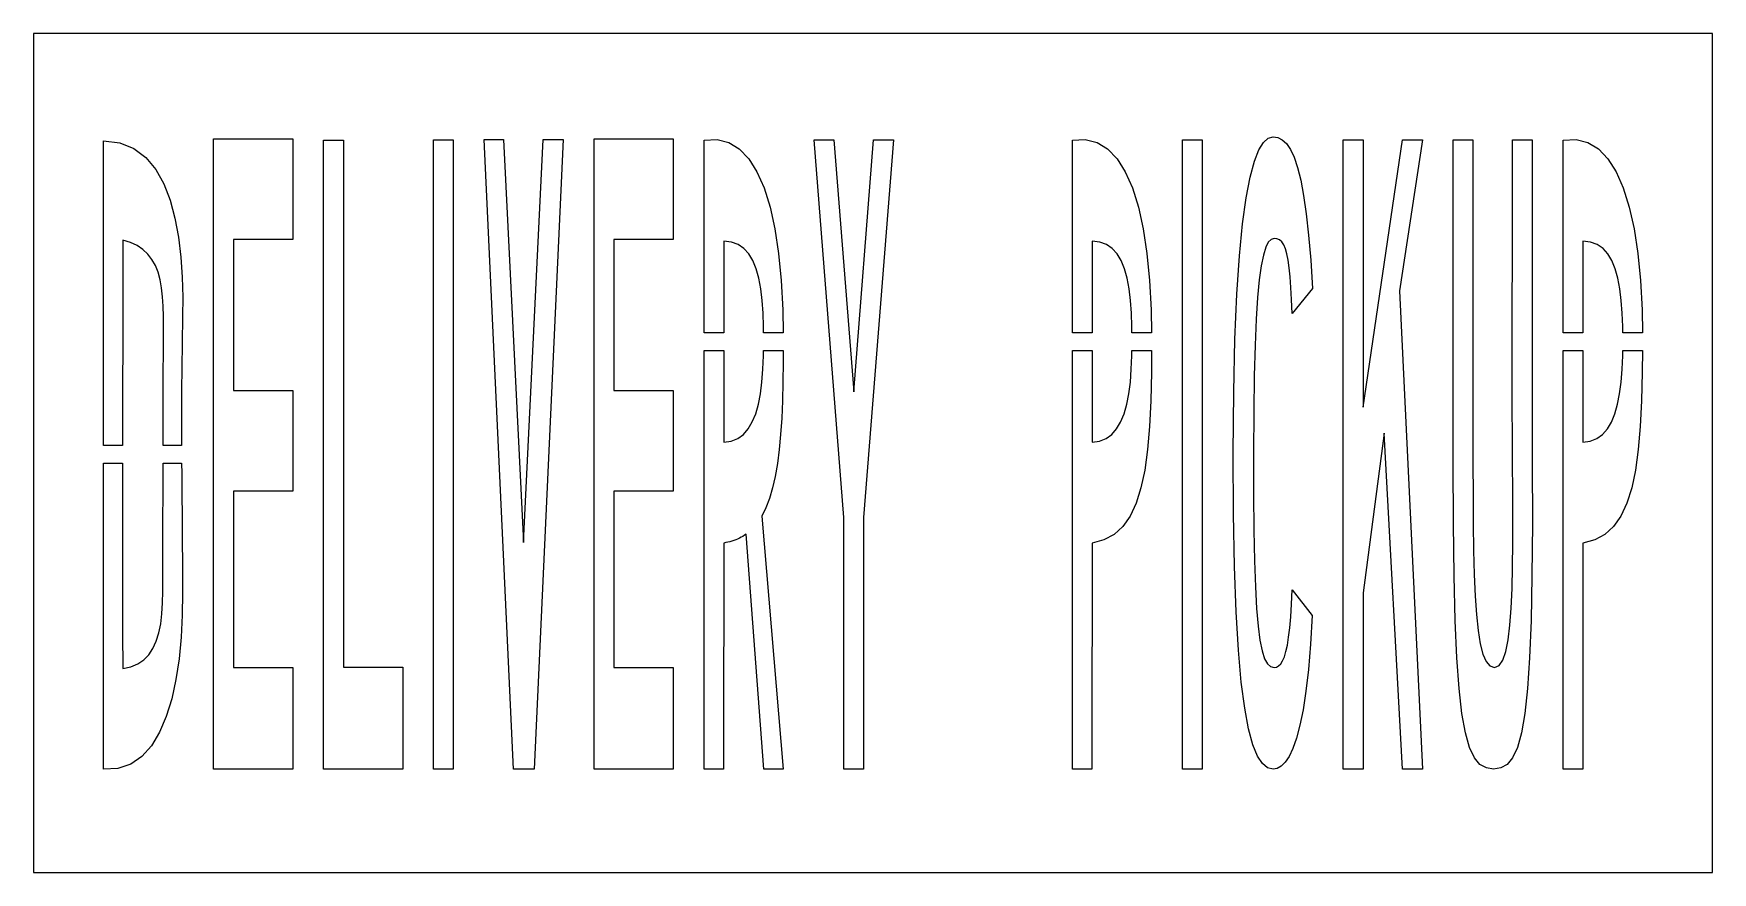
# Model space of a CAD drawing. Extents: x 0 to 72, y 0 to 36.
import ezdxf

# ---------------------------------------------------------------- set-up
doc = ezdxf.new("R2010")
doc.units = 0
doc.layers.add('CUT', color=7, linetype='Continuous')
doc.layers.add('OUTSIDE', color=1, linetype='Continuous')

msp = doc.modelspace()

# ---------------------------------------------------------------- linework, layer by layer
at = {"layer": 'CUT'}
for points in [[(6.3131, 26.4078), (6.3725, 25.5438), (6.3958, 24.6879), (6.3915, 23.859), (6.3703, 22.7115), (6.3555, 21.6612), (6.347, 20.6838), (6.3428, 19.7604), (6.3428, 18.8721), (6.3441, 18.3193), (5.5558, 18.3193), (5.5567, 18.8586), (5.5609, 20.1438), (5.563, 21.348), (5.5651, 22.4091), (5.5673, 23.2677), (5.5673, 23.8644), (5.5588, 24.2991), (5.5355, 24.7041), (5.491, 25.0821), (5.4274, 25.4331), (5.3384, 25.7544), (5.2219, 26.046), (5.0757, 26.3052), (4.8998, 26.5347), (4.6879, 26.7345), (4.4421, 26.8992), (4.154, 27.0288), (3.8255, 27.1287), (3.8255, 25.5978), (3.8234, 24.0669), (3.8213, 22.536), (3.8192, 21.0051), (3.817, 19.4742), (3.8154, 18.3193), (3.0013, 18.3193), (3.0013, 20.1627), (3.0013, 22.4091), (3.0013, 24.6555), (3.0013, 26.9019), (3.0013, 29.1483), (3.0013, 31.3947), (3.7026, 31.3137), (4.3044, 31.068), (4.8129, 30.6792), (5.2367, 30.1689), (5.58, 29.5533), (5.8533, 28.8486), (6.061, 28.0791), (6.2135, 27.2583)], [(11.1125, 20.6784), (11.1125, 16.3584), (8.5677, 16.3584), (8.5677, 8.7984), (11.1125, 8.7984), (11.1125, 4.4379), (7.7201, 4.4379), (7.7201, 31.4784), (11.1125, 31.4784), (11.1125, 27.1584), (8.5677, 27.1584), (8.5677, 20.6784)], [(12.4368, 4.4379), (12.4368, 31.4271), (13.2844, 31.4271), (13.2844, 8.8038), (15.8292, 8.8038), (15.8292, 4.4379)], [(18.0011, 31.4379), (18.0011, 4.4379), (17.1535, 4.4379), (17.1535, 31.4379)], [(21.4634, 4.4379), (20.5777, 4.4379), (19.3254, 31.4487), (20.1496, 31.4487), (21.0057, 14.1633), (21.8596, 31.4487), (22.7157, 31.4487)], [(27.4324, 20.6784), (27.4324, 16.3584), (24.8875, 16.3584), (24.8875, 8.7984), (27.4324, 8.7984), (27.4324, 4.4379), (24.04, 4.4379), (24.04, 31.4784), (27.4324, 31.4784), (27.4324, 27.1584), (24.8875, 27.1584), (24.8875, 20.6784)], [(31.791, 27.6147), (31.952, 26.5644), (32.0664, 25.4088), (32.1342, 24.1506), (32.1499, 23.155), (31.3106, 23.155), (31.3079, 23.4216), (31.2846, 24.0075), (31.2443, 24.5502), (31.1828, 25.0497), (31.0981, 25.5033), (30.9858, 25.9056), (30.8459, 26.2539), (30.6722, 26.5482), (30.4624, 26.7804), (30.2166, 26.9505), (29.9284, 27.0531), (29.5979, 27.0882), (29.5979, 26.37), (29.5979, 25.6518), (29.5979, 24.9336), (29.5979, 24.2154), (29.5979, 23.4972), (29.5979, 23.155), (28.7567, 23.155), (28.7567, 24.6852), (28.7567, 26.9343), (28.7567, 29.1834), (28.7567, 31.4271), (29.3097, 31.4568), (29.814, 31.3272), (30.2654, 31.0491), (30.6679, 30.6252), (31.0218, 30.0636), (31.3269, 29.3724), (31.5833, 28.5543)], [(35.5987, 15.2379), (35.5987, 4.4379), (34.7511, 4.4379), (34.7511, 15.2379), (33.4798, 31.4379), (34.3273, 31.4379), (35.1749, 20.6217), (36.0224, 31.4379), (36.8721, 31.4379)], [(47.7485, 26.5644), (47.863, 25.4088), (47.9308, 24.1506), (47.9464, 23.155), (47.1071, 23.155), (47.1044, 23.4216), (47.0811, 24.0075), (47.0408, 24.5502), (46.9794, 25.0497), (46.8946, 25.5033), (46.7823, 25.9056), (46.6425, 26.2539), (46.4687, 26.5455), (46.2589, 26.7804), (46.0131, 26.9478), (45.725, 27.0531), (45.3944, 27.0882), (45.3944, 26.37), (45.3944, 25.6518), (45.3944, 24.9336), (45.3944, 24.2154), (45.3944, 23.4972), (45.3944, 23.155), (44.5532, 23.155), (44.5532, 24.6852), (44.5532, 26.9343), (44.5532, 29.1807), (44.5532, 31.4271), (45.1062, 31.4568), (45.6105, 31.3272), (46.0619, 31.0491), (46.4645, 30.6252), (46.8183, 30.0636), (47.1235, 29.3724), (47.3798, 28.5543), (47.5875, 27.6147)], [(50.1238, 31.4379), (50.1238, 4.4379), (49.2763, 4.4379), (49.2763, 31.4379)], [(53.8489, 25.9515), (53.8023, 26.2809), (53.7493, 26.5509), (53.6857, 26.7669), (53.6137, 26.937), (53.5289, 27.0612), (53.4336, 27.1449), (53.3234, 27.1908), (53.2005, 27.2043), (53.0712, 27.1692), (52.9526, 27.0477), (52.8424, 26.829), (52.7407, 26.4969), (52.6496, 26.0379), (52.5669, 25.4358), (52.4949, 24.6744), (52.4356, 23.7429), (52.389, 22.6251), (52.3529, 21.3048), (52.3296, 19.7685), (52.319, 18), (52.3212, 16.2315), (52.336, 14.6952), (52.3614, 13.3749), (52.3996, 12.2571), (52.4504, 11.3256), (52.514, 10.5642), (52.5924, 9.9621), (52.6856, 9.5031), (52.7916, 9.171), (52.9123, 8.9523), (53.0479, 8.8335), (53.2005, 8.7957), (53.3022, 8.8119), (53.3954, 8.8605), (53.4844, 8.9469), (53.565, 9.0765), (53.6412, 9.252), (53.709, 9.4788), (53.7705, 9.7596), (53.8256, 10.0998), (53.8743, 10.5021), (53.9167, 10.9719), (53.9527, 11.5146), (53.9824, 12.1302), (54.8363, 11.0205), (54.7643, 9.7893), (54.6753, 8.712), (54.5672, 7.7805), (54.4464, 6.984), (54.3108, 6.3144), (54.1646, 5.7636), (54.0099, 5.3208), (53.8468, 4.9806), (53.6794, 4.7295), (53.5077, 4.5621), (53.3319, 4.4676), (53.1581, 4.4379), (52.925, 4.4919), (52.7026, 4.6701), (52.4907, 4.9914), (52.2915, 5.4801), (52.1071, 6.1578), (51.9419, 7.0461), (51.7957, 8.1639), (51.6728, 9.5382), (51.5753, 11.1852), (51.5033, 13.1319), (51.4588, 15.3945), (51.4482, 18), (51.4693, 20.6055), (51.5244, 22.8681), (51.6092, 24.8148), (51.7173, 26.4618), (51.8508, 27.8361), (52.0033, 28.9539), (52.1728, 29.8422), (52.3551, 30.5199), (52.5479, 31.0086), (52.7471, 31.3299), (52.9526, 31.5081), (53.1581, 31.5621), (53.3573, 31.5351), (53.548, 31.4406), (53.7281, 31.2759), (53.8997, 31.0302), (54.0587, 30.6954), (54.207, 30.258), (54.3447, 29.7153), (54.4697, 29.0538), (54.582, 28.2654), (54.6816, 27.3447), (54.7706, 26.2782), (54.8427, 25.0578), (53.9824, 23.9859), (53.9548, 24.5853), (53.9252, 25.1091), (53.8892, 25.5627)], [(59.5594, 31.4379), (58.5847, 24.9579), (59.5594, 4.4379), (58.7097, 4.4379), (57.9257, 18.8478), (57.0146, 11.9979), (57.0146, 4.4379), (56.167, 4.4379), (56.167, 31.4379), (57.0146, 31.4379), (57.0146, 19.9629), (58.7097, 31.4379)], [(61.727, 23.5512), (61.727, 22.5441), (61.727, 21.4344), (61.7291, 20.2302), (61.7313, 18.9396), (61.7313, 17.5653), (61.7355, 16.2045), (61.744, 14.9544), (61.7588, 13.8123), (61.7864, 12.7809), (61.8245, 11.8629), (61.8775, 11.0637), (61.9495, 10.3779), (62.0406, 9.8136), (62.155, 9.3735), (62.2928, 9.0549), (62.4602, 8.8605), (62.6551, 8.7957), (62.8479, 8.874), (63.009, 9.1062), (63.1382, 9.4761), (63.2399, 9.981), (63.3162, 10.6074), (63.3713, 11.3445), (63.4094, 12.1842), (63.4306, 13.1157), (63.4412, 14.1282), (63.4412, 15.2136), (63.4349, 16.3638), (63.4264, 17.5653), (63.42, 18.7425), (63.4158, 19.9089), (63.4137, 21.0483), (63.4116, 22.1364), (63.4116, 23.1651), (63.4137, 24.1101), (63.4158, 24.9579), (63.42, 25.6896), (63.4222, 26.289), (63.4243, 31.4379), (63.4264, 31.4379), (64.2697, 31.4379), (64.2676, 26.1837), (64.2655, 25.5384), (64.2634, 24.7635), (64.2634, 23.8806), (64.2634, 22.914), (64.2634, 21.8826), (64.2655, 20.808), (64.2676, 19.7172), (64.2718, 18.6291), (64.2761, 17.5653), (64.2782, 14.9679), (64.2612, 12.7269), (64.221, 10.818), (64.1574, 9.2142), (64.0684, 7.8939), (63.9519, 6.8274), (63.8078, 5.9931), (63.634, 5.3667), (63.4306, 4.9239), (63.1912, 4.6377), (62.92, 4.4838), (62.6127, 4.4379), (62.3055, 4.4838), (62.0321, 4.6377), (61.7927, 4.9239), (61.5851, 5.3667), (61.4071, 5.9931), (61.2587, 6.8274), (61.138, 7.8939), (61.0426, 9.2142), (60.9706, 10.818), (60.9218, 12.7269), (60.8922, 14.9679), (60.8837, 17.5653), (60.8837, 31.4379), (61.727, 31.4379), (61.7249, 26.4051), (61.7249, 25.8813), (61.7249, 25.2279), (61.7249, 24.4476)], [(68.7978, 26.5644), (68.9123, 25.4088), (68.9801, 24.1506), (68.9957, 23.155), (68.1564, 23.155), (68.1537, 23.4216), (68.1304, 24.0075), (68.0901, 24.5502), (68.0287, 25.0497), (67.9439, 25.5033), (67.8316, 25.9056), (67.6918, 26.2539), (67.518, 26.5455), (67.3082, 26.7804), (67.0625, 26.9478), (66.7743, 27.0531), (66.4437, 27.0882), (66.4437, 26.37), (66.4437, 25.6518), (66.4437, 24.9336), (66.4437, 24.2154), (66.4437, 23.4972), (66.4437, 23.155), (65.6025, 23.155), (65.6025, 24.6852), (65.6025, 26.9343), (65.6025, 29.1807), (65.6025, 31.4271), (66.1556, 31.4568), (66.6599, 31.3272), (67.1112, 31.0491), (67.5138, 30.6252), (67.8676, 30.0636), (68.1728, 29.3724), (68.4292, 28.5543), (68.6368, 27.6147)], [(32.0368, 18.7938), (31.9753, 18.1458), (31.899, 17.5464), (31.8058, 16.9983), (31.6935, 16.4988), (31.56, 16.0479), (31.4075, 15.6456), (31.2295, 15.2892), (32.1491, 4.4379), (31.3121, 4.4379), (30.5535, 14.5143), (30.4857, 14.4684), (30.4137, 14.4225), (30.3416, 14.382), (30.2675, 14.3415), (30.1912, 14.3064), (30.1128, 14.274), (30.0323, 14.2443), (29.9496, 14.2173), (29.8649, 14.193), (29.778, 14.1714), (29.689, 14.1525), (29.5979, 14.1363), (29.5979, 13.329), (29.5979, 12.5217), (29.5958, 11.7117), (29.5958, 10.9044), (29.5958, 10.0971), (29.5937, 9.2871), (29.5937, 8.4798), (29.5915, 7.6698), (29.5915, 6.8625), (29.5915, 6.0525), (29.5915, 5.2452), (29.5915, 4.4379), (29.5216, 4.4379), (29.4517, 4.4379), (29.3818, 4.4379), (29.3118, 4.4379), (29.2419, 4.4379), (29.1741, 4.4379), (29.1042, 4.4379), (29.0343, 4.4379), (28.9665, 4.4379), (28.8965, 4.4379), (28.8266, 4.4379), (28.7567, 4.4379), (28.7567, 6.6843), (28.7567, 8.9307), (28.7567, 11.1798), (28.7567, 13.4289), (28.7567, 15.6807), (28.7567, 17.9325), (28.7567, 20.1843), (28.7567, 22.403), (29.5979, 22.403), (29.5979, 22.0608), (29.5979, 21.3426), (29.5979, 20.6244), (29.5979, 19.9062), (29.5979, 19.188), (29.5979, 18.4698), (29.9179, 18.5103), (30.1997, 18.6183), (30.4433, 18.7938), (30.651, 19.0341), (30.8247, 19.3311), (30.9688, 19.6821), (31.0854, 20.0898), (31.1744, 20.5434), (31.2379, 21.0456), (31.2824, 21.591), (31.3079, 22.1769), (31.3102, 22.403), (32.1536, 22.403), (32.1512, 21.8961), (32.1385, 21.0429), (32.1173, 20.241), (32.0834, 19.4904)], [(47.6532, 17.2683), (47.4921, 16.5015), (47.2845, 15.8427), (47.0281, 15.2919), (46.7145, 14.8491), (46.3416, 14.5089), (45.903, 14.2713), (45.3944, 14.1363), (45.3944, 13.329), (45.3944, 12.5217), (45.3923, 11.7117), (45.3923, 10.9044), (45.3923, 10.0944), (45.3902, 9.2871), (45.3902, 8.4798), (45.3881, 7.6698), (45.3881, 6.8625), (45.3881, 6.0525), (45.3881, 5.2452), (45.3881, 4.4379), (45.3181, 4.4379), (45.2482, 4.4379), (45.1783, 4.4379), (45.1084, 4.4379), (45.0384, 4.4379), (44.9706, 4.4379), (44.9007, 4.4379), (44.8308, 4.4379), (44.763, 4.4379), (44.6931, 4.4379), (44.6231, 4.4379), (44.5532, 4.4379), (44.5532, 6.6843), (44.5532, 8.9307), (44.5532, 11.1798), (44.5532, 13.4289), (44.5532, 15.6807), (44.5532, 17.9325), (44.5532, 20.1843), (44.5532, 22.403), (45.3944, 22.403), (45.3944, 22.0608), (45.3944, 21.3426), (45.3944, 20.6244), (45.3944, 19.9062), (45.3944, 19.188), (45.3944, 18.4698), (45.7144, 18.5103), (45.9962, 18.6183), (46.2399, 18.7938), (46.4475, 19.0314), (46.6213, 19.3284), (46.7654, 19.6821), (46.8819, 20.0898), (46.9709, 20.5434), (47.0366, 21.0456), (47.079, 21.591), (47.1044, 22.1769), (47.1067, 22.403), (47.9494, 22.403), (47.9435, 21.4641), (47.9138, 20.2437), (47.8587, 19.1394), (47.7718, 18.1485)], [(68.7025, 17.2683), (68.5415, 16.5015), (68.3338, 15.8427), (68.0774, 15.2919), (67.7638, 14.8491), (67.3909, 14.5089), (66.9523, 14.2713), (66.4437, 14.1363), (66.4437, 13.329), (66.4437, 12.5217), (66.4416, 11.7117), (66.4416, 10.9044), (66.4416, 10.0944), (66.4395, 9.2871), (66.4395, 8.4798), (66.4374, 7.6698), (66.4374, 6.8625), (66.4374, 6.0525), (66.4374, 5.2452), (66.4374, 4.4379), (66.3674, 4.4379), (66.2975, 4.4379), (66.2276, 4.4379), (66.1577, 4.4379), (66.0878, 4.4379), (66.0199, 4.4379), (65.95, 4.4379), (65.8801, 4.4379), (65.8123, 4.4379), (65.7424, 4.4379), (65.6724, 4.4379), (65.6025, 4.4379), (65.6025, 6.6843), (65.6025, 8.9307), (65.6025, 11.1798), (65.6025, 13.4289), (65.6025, 15.6807), (65.6025, 17.9325), (65.6025, 20.1843), (65.6025, 22.403), (66.4437, 22.403), (66.4437, 22.0608), (66.4437, 21.3426), (66.4437, 20.6244), (66.4437, 19.9062), (66.4437, 19.188), (66.4437, 18.4698), (66.7637, 18.5103), (67.0455, 18.6183), (67.2892, 18.7938), (67.4968, 19.0314), (67.6706, 19.3284), (67.8147, 19.6821), (67.9312, 20.0898), (68.0202, 20.5434), (68.0859, 21.0456), (68.1283, 21.591), (68.1537, 22.1769), (68.156, 22.403), (68.9987, 22.403), (68.9928, 21.4641), (68.9631, 20.2437), (68.908, 19.1394), (68.8212, 18.1485)], [(6.3852, 13.194), (6.3915, 12.006), (6.3788, 11.0475), (6.3301, 10.0971), (6.239, 9.171), (6.1055, 8.2854), (5.9232, 7.4538), (5.688, 6.6924), (5.3999, 6.0174), (5.0524, 5.4396), (4.6413, 4.9779), (4.1667, 4.6485), (3.62, 4.4622), (3.0013, 4.4379), (3.0013, 6.6843), (3.0013, 8.9307), (3.0013, 11.1771), (3.0013, 13.4235), (3.0013, 15.6699), (3.0013, 17.5673), (3.8144, 17.5673), (3.8128, 16.4124), (3.8128, 14.8815), (3.8128, 13.3506), (3.8149, 11.8197), (3.8192, 10.2888), (3.8255, 8.7579), (4.173, 8.8254), (4.4739, 8.9469), (4.7282, 9.1197), (4.9443, 9.3411), (5.1202, 9.6111), (5.26, 9.9243), (5.3702, 10.278), (5.4507, 10.6722), (5.5037, 11.1015), (5.5355, 11.5632), (5.5482, 12.0573), (5.5418, 12.5757), (5.5418, 12.7647), (5.544, 13.2885), (5.5461, 14.0904), (5.5482, 15.1056), (5.5524, 16.2801), (5.5546, 17.5518), (5.5546, 17.5673), (6.348, 17.5673), (6.3513, 17.1225), (6.3597, 16.2234), (6.3682, 15.2838), (6.3767, 14.2794)]]:
    msp.add_lwpolyline(points, close=True, dxfattribs=at)
at = {"layer": 'OUTSIDE'}
msp.add_lwpolyline([(0, 0), (72, 0), (72, 36), (0, 36)], close=True, dxfattribs=at)

doc.saveas('drawing.dxf')
